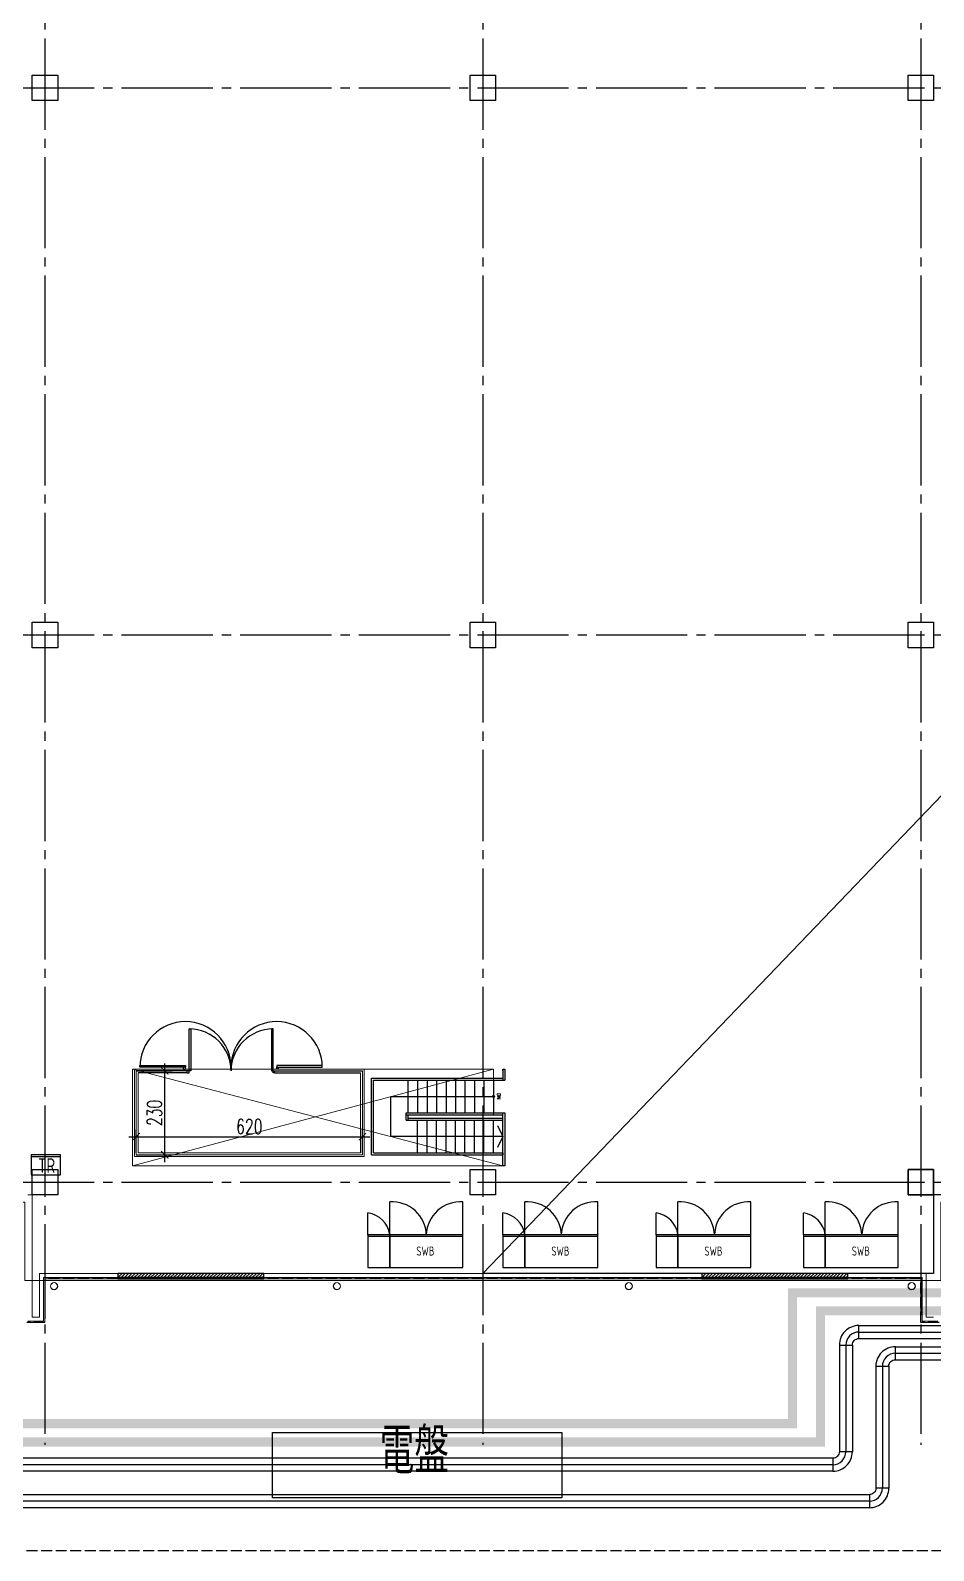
# Model space of a CAD drawing. Extents: x -18489 to 27370, y -8745 to 11880.
# Drawn here: x 12680 to 15155, y -1010 to 3157 of the extents above; entities that cross this region are included whole.
import ezdxf
from ezdxf.enums import TextEntityAlignment as Align

# ---------------------------------------------------------------- set-up
doc = ezdxf.new("R2010")
doc.units = 0
doc.header["$LTSCALE"] = 100
doc.linetypes.add('X-S-FAB-L10$0$COL-CEN-LIN', pattern=[3.25, 2.5, -0.25, 0.25, -0.25])
doc.linetypes.add('X-S-FAB-L10$0$HIDDEN', pattern=[0.4, 0.3, -0.1])
for name, color, linetype in [('188K-SM-03-F10-ELEC-EQ-Y2257103$0$E-PANEL', 255, 'Continuous'), ('188K-SM-03-F10-ELEC-EQ-Y2257103$0$X-F-L30-E-PPB-EQ-200K$0$E-XTR-PNL', 150, 'Continuous'), ('188K-SM-03-F10-MECH-EQ-Y2257103$0$06-空調-空調', 21, 'Continuous'), ('188K-SM-07-F10-MECH-WWR-PIPE-Y2257103$0$M-P-CHR1-S', 20, 'Continuous'), ('188K-SM-07-F10-MECH-WWR-PIPE-Y2257103$0$M-P-CHS1-D', 5, 'Continuous'), ('188K-SM-07-F10-MECH-WWR-PIPE-Y2257103$0$M-P-PIPE-29', 6, 'Continuous'), ('188K-SM-07-F10-MECH-WWR-PIPE-Y2257103$0$M-P-PIPE-35', 1, 'Continuous'), ('X-S-FAB-L10$0$0-arr', 8, 'Continuous'), ('X-S-FAB-L10$0$0-DIM-TXT', 8, 'Continuous'), ('X-S-FAB-L10$0$12', 8, 'Continuous'), ('X-S-FAB-L10$0$A-OBJE-MEP', 8, 'Continuous'), ('X-S-FAB-L10$0$A-WALL-EX', 8, 'Continuous'), ('X-S-FAB-L10$0$BLOCK', 8, 'Continuous'), ('X-S-FAB-L10$0$CCL', 8, 'X-S-FAB-L10$0$COL-CEN-LIN'), ('X-S-FAB-L10$0$COL', 8, 'Continuous'), ('X-S-FAB-L10$0$COL-S', 8, 'Continuous'), ('X-S-FAB-L10$0$Door', 8, 'Continuous'), ('X-S-FAB-L10$0$DW_Frame', 8, 'Continuous'), ('X-S-FAB-L10$0$ELEV', 8, 'Continuous'), ('X-S-FAB-L10$0$HID', 8, 'X-S-FAB-L10$0$HIDDEN'), ('X-S-FAB-L10$0$HR', 8, 'Continuous'), ('X-S-FAB-L10$0$OPEN', 8, 'Continuous'), ('X-S-FAB-L10$0$S-FNDN', 8, 'Continuous'), ('X-S-FAB-L10$0$ST', 8, 'Continuous'), ('X-S-FAB-L10$0$TXT', 8, 'Continuous'), ('X-S-FAB-L10$0$WALL_188K_EX', 8, 'Continuous')]:
    doc.layers.add(name, color=color, linetype=linetype)
doc.styles.add('188K-SM-03-F10-ELEC-EQ-Y2257103$0$X-F-L25-E-PDP-EQ-200K$0$AA-TXT', font='isocp.shx', dxfattribs={"bigfont": 'chineset.shx'})
doc.styles.add('188K-SM-03-F10-ELEC-EQ-Y2257103$0$X-F-L30-E-PPB-EQ-200K$0$aa-txt', font='isocp.shx', dxfattribs={"width": 0.8, "bigfont": 'china.shx'})
doc.styles.add('188K-SM-03-F10-MECH-EQ-Y2257103$0$00-AEX$0$HKEC', font='romans.shx', dxfattribs={"bigfont": 'china.shx'})
doc.styles.add('X-S-FAB-L10$0$CHINA', font='simplex.shx', dxfattribs={"width": 0.75, "bigfont": 'chineset.shx'})
doc.styles.add('X-S-FAB-L10$0$DimStyUse', font='romans.shx', dxfattribs={"width": 0.7})
doc.styles.add('X-S-FAB-L10$0$Standard', font='', dxfattribs={"width": 0.8})
doc.styles.add('X-S-FAB-L10$0$TG_NOTE_TEXT', font='simplex.shx', dxfattribs={"width": 0.75, "bigfont": 'chineset.shx'})
doc.styles.get('X-S-FAB-L10$0$Standard').set_extended_font_data('Microsoft JhengHei')
doc.dimstyles.new('X-S-FAB-L10$0$SLASHM', dxfattribs={"dimtxt": 40, "dimasz": 20, "dimexe": 20, "dimexo": 0, "dimgap": 8, "dimtad": 1, "dimdsep": 46, "dimtxsty": 'X-S-FAB-L10$0$DimStyUse', "dimblk": 'X-S-FAB-L10$0$_ArchTick', "dimcen": 10, "dimdle": 20, "dimclrt": 2, "dimazin": 0, "dimtfac": 1, "dimtix": 1, "dimtmove": 2, "dimatfit": 3, "dimfxl": 10, "dimtolj": 1, "dimarcsym": 0})

# ---------------------------------------------------------------- blocks, each defined once
blk = doc.blocks.new('X-S-FAB-L10$0$FAB2-L05')
at = {"layer": 'X-S-FAB-L10$0$CCL'}
for p, q in [((-13440, 11005), (-13440, 0)), ((-12240, 11005), (-12240, 0)), ((-11040, 11005), (-11040, 0)), ((-26880, 3720), (1210, 3720)), ((-26880, 2220), (1210, 2220)), ((-26880, 720), (1210, 720))]:
    blk.add_line(p, q, dxfattribs=at)
at = {"layer": 'X-S-FAB-L10$0$COL-S'}
for points in [[(-13475, 3755), (-13405, 3755), (-13405, 3685), (-13475, 3685)], [(-12275, 3755), (-12205, 3755), (-12205, 3685), (-12275, 3685)], [(-11075, 3755), (-11005, 3755), (-11005, 3685), (-11075, 3685)], [(-13475, 2255), (-13405, 2255), (-13405, 2185), (-13475, 2185)], [(-12275, 2255), (-12205, 2255), (-12205, 2185), (-12275, 2185)], [(-11075, 2255), (-11005, 2255), (-11005, 2185), (-11075, 2185)], [(-13475, 755), (-13405, 755), (-13405, 685), (-13475, 685)], [(-12275, 755), (-12205, 755), (-12205, 685), (-12275, 685)], [(-11075, 755), (-11005, 755), (-11005, 685), (-11075, 685)]]:
    blk.add_lwpolyline(points, close=True, dxfattribs=at)
blk = doc.blocks.new('X-S-FAB-L10$0$_ArchTick')
at = {"color": 0, "linetype": 'ByBlock', "const_width": 0.15}
blk.add_lwpolyline([(-0.5, -0.5), (0.5, 0.5)], dxfattribs=at)
blk = doc.blocks.new('*D238')
at = {"layer": 'DefPoints', "color": 0, "lineweight": -2, "transparency": 16777216}
for p, q in [((12970, 80), (12970, 144.6)), ((13590, 80), (13590, 144.6)), ((12950, 124.6), (13610, 124.6))]:
    blk.add_line(p, q, dxfattribs=at)
at = {"layer": 'DefPoints', "color": 0, "transparency": 16777216}
for p in [(13590, 124.6), (12970, 80), (13590, 80)]:
    blk.add_point(p, dxfattribs=at)
at = {"layer": 'DefPoints', "color": 0, "lineweight": -2, "transparency": 16777216, "xscale": 20, "yscale": 20, "zscale": 20, "rotation": 180}
blk.add_blockref('X-S-FAB-L10$0$_ArchTick', (12970, 124.6), dxfattribs=at)
at = {"layer": 'DefPoints', "color": 0, "lineweight": -2, "transparency": 16777216, "xscale": 20, "yscale": 20, "zscale": 20}
blk.add_blockref('X-S-FAB-L10$0$_ArchTick', (13590, 124.6), dxfattribs=at)
at = {"layer": 'DefPoints', "color": 2, "transparency": 16777216, "insert": (13280, 152.6), "char_height": 40, "attachment_point": 5, "style": 'X-S-FAB-L10$0$DimStyUse'}
blk.add_mtext('\\A1;620', dxfattribs=at)
blk = doc.blocks.new('*D239')
at = {"layer": 'DefPoints', "color": 0, "lineweight": -2, "transparency": 16777216}
for p, q in [((12970, 305), (13068.2, 305)), ((13048.2, 55), (13048.2, 325)), ((12970, 75), (13068.2, 75))]:
    blk.add_line(p, q, dxfattribs=at)
at = {"layer": 'DefPoints', "color": 0, "transparency": 16777216}
for p in [(12970, 305), (13048.2, 305), (12970, 75)]:
    blk.add_point(p, dxfattribs=at)
at = {"layer": 'DefPoints', "color": 0, "lineweight": -2, "transparency": 16777216, "xscale": 20, "yscale": 20, "zscale": 20}
for p, rotation in [((13048.2, 305), 90), ((13048.2, 75), 270)]:
    blk.add_blockref('X-S-FAB-L10$0$_ArchTick', p, dxfattribs=dict(at, rotation=rotation))
at = {"layer": 'DefPoints', "color": 2, "transparency": 16777216, "insert": (13020.2, 190), "char_height": 40, "attachment_point": 5, "rotation": 90, "style": 'X-S-FAB-L10$0$DimStyUse'}
blk.add_mtext('\\A1;230', dxfattribs=at)
blk = doc.blocks.new('*U231')
at = {"color": 0}
for p, q in [((-5, -5), (-5, 0)), ((235, -5), (235, 0))]:
    blk.add_line(p, q, dxfattribs=at)
for points in [[(0, 0), (0, 115), (4.375, 115), (4.375, 0)], [(230, 0), (230, 115), (225.625, 115), (225.625, 0)]]:
    blk.add_lwpolyline(points, close=True, dxfattribs=at)
for centre, start, end in [((0, 0), 0, 90), ((230, 0), 90, 180)]:
    blk.add_arc(centre, 115, start, end, dxfattribs=at)
at = {"layer": 'X-S-FAB-L10$0$DW_Frame'}
for points in [[(-5, -5), (0, -5), (0, 0), (-5, 0)], [(235, -5), (230, -5), (230, 0), (235, 0)]]:
    blk.add_lwpolyline(points, dxfattribs=at)
at = {"color": 0, "style": 'X-S-FAB-L10$0$Standard', "width": 0.5}
for tag, p in [('NO', (-5, 5)), ('TYPE', (24.375, 5))]:
    blk.add_attdef(tag, text='', height=10, dxfattribs=at).set_placement(p, align=Align.BOTTOM_RIGHT)
blk.add_attdef('DESC', text='', height=10, dxfattribs=at).set_placement((24.375, 10), align=Align.BOTTOM_LEFT)
at = {"color": 0, "style": 'X-S-FAB-L10$0$TG_NOTE_TEXT', "width": 0.5, "flags": 1}
blk.add_attdef('WH', text='', height=20, dxfattribs=at).set_placement((235, 5), align=Align.BOTTOM_LEFT)
blk = doc.blocks.new('188K-SM-03-F10-MECH-EQ-Y2257103')
at = {"color": 1, "ltscale": 1000}
blk.add_lwpolyline([(13343.1, -865), (13343.1, -686.2), (14136.1, -686.2), (14136.1, -865)], close=True, dxfattribs=at)
at = {"layer": '188K-SM-03-F10-MECH-EQ-Y2257103$0$06-空調-空調', "ltscale": 1000, "style": '188K-SM-03-F10-MECH-EQ-Y2257103$0$00-AEX$0$HKEC', "width": 0.8}
blk.add_text('電盤', height=125, dxfattribs=at).set_placement((13637.2, -836.6), align=Align.BOTTOM_LEFT)
blk = doc.blocks.new('188K-SM-03-F10-ELEC-EQ-Y2257103$0$E-SWB')
at = {"color": 140}
for p, q in [((60, 90), (60, 180)), ((260, 90), (260, 180)), ((0, 90), (0, 150)), ((60, 85), (0, 85)), ((260, 85), (60, 85))]:
    blk.add_line(p, q, dxfattribs=at)
for points in [[(60, 90), (0, 90), (0, 0), (60, 0)], [(260, 90), (60, 90), (60, 0), (260, 0)]]:
    blk.add_lwpolyline(points, close=True, dxfattribs=at)
for centre, radius, start, end in [((66.7, 86.9), 93.4, 1.9321, 94.0935), ((253.3, 86.9), 93.4, 85.9065, 178.0679), ((-9.6, 80.4), 70.3, 7.8575, 82.1425)]:
    blk.add_arc(centre, radius, start, end, dxfattribs=at)
at = {"color": 140, "style": '188K-SM-03-F10-ELEC-EQ-Y2257103$0$X-F-L25-E-PDP-EQ-200K$0$AA-TXT', "width": 0.8}
blk.add_text('SWB', height=25, dxfattribs=at).set_placement((157.4, 45.4), align=Align.MIDDLE_CENTER)
blk = doc.blocks.new('188K-SM-03-F10-ELEC-EQ-Y2257103')
at = {"layer": '188K-SM-03-F10-ELEC-EQ-Y2257103$0$X-F-L30-E-PPB-EQ-200K$0$E-XTR-PNL'}
blk.add_line((12682.7, 70.2, 0), (12762.7, 70.2, 0), dxfattribs=at)
at = {"layer": '188K-SM-03-F10-ELEC-EQ-Y2257103$0$X-F-L30-E-PPB-EQ-200K$0$E-XTR-PNL', "elevation": 0}
blk.add_lwpolyline([(12682.7, 20.2), (12762.7, 20.2), (12762.7, 75.2), (12682.7, 75.2)], close=True, dxfattribs=at)
at = {"layer": '188K-SM-03-F10-ELEC-EQ-Y2257103$0$E-PANEL'}
for p in [(13605, -234.3), (13975, -234.3), (14394.5, -234.3), (14798.2, -234.3)]:
    blk.add_blockref('188K-SM-03-F10-ELEC-EQ-Y2257103$0$E-SWB', p, dxfattribs=at)
at = {"layer": '188K-SM-03-F10-ELEC-EQ-Y2257103$0$X-F-L30-E-PPB-EQ-200K$0$E-XTR-PNL', "style": '188K-SM-03-F10-ELEC-EQ-Y2257103$0$X-F-L30-E-PPB-EQ-200K$0$aa-txt', "width": 0.8}
blk.add_text('TR', height=40, dxfattribs=at).set_placement((12724.7, 45.5, 0), align=Align.MIDDLE_CENTER)
blk = doc.blocks.new('188K-SM-07-F10-MECH-WWR-PIPE-Y2257103$0$350A-14')
at = {"flags": 128}
blk.add_lwpolyline([(-178, -356), (178, -356, 0.414214), (-356, 178), (-356, -178, -0.414214)], format="xyb", close=True, dxfattribs=at)
blk.add_arc((-356, -356), 356, 0, 90)
blk = doc.blocks.new('188K-SM-07-F10-MECH-WWR-PIPE-Y2257103')
at = {"layer": '188K-SM-07-F10-MECH-WWR-PIPE-Y2257103$0$M-P-CHR1-S', "const_width": 25}
blk.add_lwpolyline([(2509.2, -325.3), (2509.2, -712.2), (14845.1, -712.2), (14845.1, -352.6), (16934.7, -352.6)], dxfattribs=at)
at = {"layer": '188K-SM-07-F10-MECH-WWR-PIPE-Y2257103$0$M-P-CHS1-D', "const_width": 25}
blk.add_lwpolyline([(2559.2, -324.4), (2559.2, -662.2), (14768.3, -662.2), (14768.3, -303.6), (16938.5, -303.6)], dxfattribs=at)
at = {"layer": '188K-SM-07-F10-MECH-WWR-PIPE-Y2257103$0$M-P-PIPE-29'}
for p, q in [((14950.2, -393), (16927.3, -393)), ((14950.2, -410.8), (16927.3, -410.8)), ((14896.8, -446.4), (14896.8, -738.9)), ((14914.6, -446.4), (14914.6, -738.9)), ((14932.4, -446.4), (14932.4, -738.9)), ((14950.2, -428.6), (16927.3, -428.6)), ((14879, -756.7), (3103.9, -756.7)), ((14879, -774.5), (3103.9, -774.5)), ((14879, -792.3), (2335, -792.3))]:
    blk.add_line(p, q, dxfattribs=at)
at = {"layer": '188K-SM-07-F10-MECH-WWR-PIPE-Y2257103$0$M-P-PIPE-35'}
for p, q in [((15050.2, -451.2), (16927.3, -451.2)), ((15050.2, -469), (16927.3, -469)), ((15050.2, -486.8), (16927.3, -486.8)), ((14996.8, -504.6), (14996.8, -839.1)), ((15014.6, -504.6), (15014.6, -839.1)), ((15032.4, -504.6), (15032.4, -839.1)), ((14979, -856.9), (11051.5, -856.9)), ((14979, -874.7), (11051.5, -874.7)), ((14979, -892.5), (2270.9, -892.5))]:
    blk.add_line(p, q, dxfattribs=at)
at = {"layer": '188K-SM-07-F10-MECH-WWR-PIPE-Y2257103$0$M-P-PIPE-29', "xscale": 0.1, "yscale": 0.1, "zscale": 0.1}
for p, rotation in [((14914.6, -410.8), 89.99999999999999), ((14914.6, -774.5), 270)]:
    blk.add_blockref('188K-SM-07-F10-MECH-WWR-PIPE-Y2257103$0$350A-14', p, dxfattribs=dict(at, rotation=rotation))
at = {"layer": '188K-SM-07-F10-MECH-WWR-PIPE-Y2257103$0$M-P-PIPE-35', "xscale": 0.1, "yscale": 0.1, "zscale": 0.1}
for p, rotation in [((15014.6, -469), 89.99999999999999), ((15014.6, -874.7), 270)]:
    blk.add_blockref('188K-SM-07-F10-MECH-WWR-PIPE-Y2257103$0$350A-14', p, dxfattribs=dict(at, rotation=rotation))
blk = doc.blocks.new('X-S-FAB-L10')
at = {"layer": 'X-S-FAB-L10$0$WALL_188K_EX'}
h = blk.add_hatch(dxfattribs=at)
h.set_pattern_fill('LINE', color=256, scale=2, angle=45)
h.set_pattern_definition([(45, (13221.6165, -265), (-4.49013, 4.49013), [])])
h.paths.add_polyline_path([(12920, -261.5), (13320, -261.5), (13320, -250), (12920, -250)])
h = blk.add_hatch(dxfattribs=at)
h.set_pattern_fill('LINE', color=256, scale=2, angle=45)
h.set_pattern_definition([(45, (14821.6165, -265), (-4.49013, 4.49013), [])])
h.paths.add_polyline_path([(14520, -261.5), (14920, -261.5), (14920, -250), (14520, -250)])
for p, q in [((13100, 310.001, 0), (13100, 315.001, 0)), ((13360, 310.001, 0), (13360, 315.001, 0))]:
    blk.add_line(p, q)
at = {"elevation": 0}
for points in [[(13105, 315.001), (12980, 315.001), (12980, 319.376), (13105, 319.376)], [(13355, 315.001), (13480, 315.001), (13480, 319.376), (13355, 319.376)]]:
    blk.add_lwpolyline(points, close=True, dxfattribs=at)
for centre in [(13105, 315.001, 0), (13355, 315.001, 0)]:
    blk.add_arc(centre, 125, 0, 180)
at = {"layer": 'DefPoints'}
blk.add_lwpolyline([(16745, -35), (15995, -35), (15995, 35), (15925, 35), (15925, -35), (15155, -35), (15155, 35), (15085, 35), (15085, -35), (15155, -35), (15155, -250), (13920, -250), (19914.055, 6000), (21180, 7320), (21180, 5520), (23465, 5520), (23485, 3587.5), (24315, 3587.5), (24315, 1870), (17075, 1870), (17075, 2060), (16745, 2060), (16745, -21.034)], close=True, dxfattribs=at)
at = {"layer": 'X-S-FAB-L10$0$0-arr'}
for p, q in [((13960, 155), (13975, 125)), ((13975, 125), (13960, 95))]:
    blk.add_line(p, q, dxfattribs=at)
blk.add_circle((13949, 235), 3, dxfattribs=at)
at = {"layer": 'X-S-FAB-L10$0$12'}
for p, q in [((13667.5, 125), (13667.5, 235)), ((13667.5, 235), (13949, 235)), ((13975, 125), (13667.5, 125))]:
    blk.add_line(p, q, dxfattribs=at)
at = {"layer": 'X-S-FAB-L10$0$A-OBJE-MEP', "lineweight": 0, "flags": 128}
for points in [[(12754.5, -285, 1), (12735.5, -285, 1)], [(13529.5, -285, 1), (13510.5, -285, 1)], [(14329.5, -285, 1), (14310.5, -285, 1)], [(15104.5, -285, 1), (15085.5, -285, 1)]]:
    blk.add_lwpolyline(points, format="xyb", close=True, dxfattribs=at)
at = {"layer": 'X-S-FAB-L10$0$A-OBJE-MEP', "lineweight": 0}
for centre in [(12745, -285), (13520, -285), (14320, -285), (15095, -285)]:
    blk.add_circle(centre, 10, dxfattribs=at)
at = {"layer": 'X-S-FAB-L10$0$A-WALL-EX', "lineweight": 0}
for p, q in [((12920, -265), (12920, -250)), ((13320, -265), (13320, -250)), ((14520, -265), (14520, -250)), ((14920, -265), (14920, -250)), ((12716.5, -261.5), (12716.5, -265)), ((12720, -261.5), (12716.5, -261.5)), ((12716.5, -261.5), (12716.5, -265)), ((12716.5, -265), (12716.5, -381.5)), ((12920, -261.5), (12720, -261.5)), ((14520, -261.5), (13320, -261.5)), ((15120, -261.5), (14920, -261.5)), ((15123.5, -261.5), (15120, -261.5)), ((15123.5, -265), (15123.5, -261.5)), ((15123.5, -265), (15123.5, -261.5)), ((15123.5, -381.5), (15123.5, -265)), ((12673.5, -381.5), (12685, -381.5)), ((12673.5, -381.5), (12685, -381.5)), ((12705, -381.5), (12685, -381.5)), ((12705, -381.5), (12716.5, -381.5)), ((12705, -381.5), (12716.5, -381.5)), ((15123.5, -381.5), (15135, -381.5)), ((15123.5, -381.5), (15135, -381.5)), ((15166.5, -381.5), (15135, -381.5))]:
    blk.add_line(p, q, dxfattribs=at)
at = {"layer": 'X-S-FAB-L10$0$A-WALL-EX', "lineweight": 0, "flags": 128}
for points in [[(12685, -35), (12673.5, -35)], [(12685, -370), (12685, -35)], [(12705, -250), (12705, -261.5)], [(12920, -250), (12705, -250)], [(14520, -250), (13320, -250)], [(15135, -250), (14920, -250)], [(15135, -250), (15135, -261.5)], [(12705, -261.5), (12705, -370)], [(12720, -265), (12920, -265)], [(12720, -385), (12720, -265)], [(15120, -265), (12720, -265)], [(15120, -265), (12720, -265)], [(15120, -265), (12720, -265)], [(12920, -265), (12720, -265)], [(12920, -265), (12720, -265)], [(12920, -265), (12720, -265)], [(12920, -265), (12720, -265)], [(13320, -265), (14520, -265)], [(14520, -265), (13320, -265)], [(14520, -265), (13320, -265)], [(14520, -265), (13320, -265)], [(14520, -265), (13320, -265)], [(14920, -265), (15120, -265)], [(15120, -265), (14920, -265)], [(15120, -265), (14920, -265)], [(15120, -265), (14920, -265)], [(15120, -265), (14920, -265)], [(15120, -265), (15120, -385)], [(15135, -370), (15135, -261.5)], [(12705, -370), (12685, -370)], [(15155, -370), (15135, -370)], [(12673.5, -385), (12716.5, -385)], [(12720, -385), (12716.5, -385)], [(15120, -385), (15123.5, -385)], [(15123.5, -385), (15170, -385)]]:
    blk.add_lwpolyline(points, dxfattribs=at)
at = {"layer": 'X-S-FAB-L10$0$COL'}
blk.add_line((13975, 125), (13667.5, 125), dxfattribs=at)
at = {"layer": 'X-S-FAB-L10$0$COL-S'}
for p, q in [((12685, 3035), (12755, 3035)), ((12685, 2965), (12685, 3035)), ((12755, 3035), (12755, 2965)), ((13885, 3035), (13955, 3035)), ((13885, 2965), (13885, 3035)), ((13955, 3035), (13955, 2965)), ((15085, 3035), (15155, 3035)), ((15085, 2965), (15085, 3035)), ((15155, 3035), (15155, 2965)), ((12755, 2965), (12685, 2965)), ((13955, 2965), (13885, 2965)), ((15155, 2965), (15085, 2965)), ((12685, 1535), (12755, 1535)), ((12685, 1465), (12685, 1535)), ((12755, 1535), (12755, 1465)), ((13885, 1535), (13955, 1535)), ((13885, 1465), (13885, 1535)), ((13955, 1535), (13955, 1465)), ((15085, 1535), (15155, 1535)), ((15085, 1465), (15085, 1535)), ((15155, 1535), (15155, 1465)), ((12755, 1465), (12685, 1465)), ((13955, 1465), (13885, 1465)), ((15155, 1465), (15085, 1465)), ((12685, 35), (12755, 35)), ((12685, -35), (12685, 35)), ((12755, 35), (12755, -35)), ((15085, 35), (15155, 35)), ((15085, -35), (15085, 35)), ((15155, 35), (15155, -35)), ((12755, -35), (12685, -35)), ((15155, -35), (15085, -35))]:
    blk.add_line(p, q, dxfattribs=at)
at = {"layer": 'X-S-FAB-L10$0$Door'}
blk.add_line((13110, 300), (13110, 305), dxfattribs=at)
at = {"layer": 'X-S-FAB-L10$0$DW_Frame', "elevation": 0}
for points in [[(13100, 310.001), (13105, 310.001), (13105, 315.001), (13100, 315.001)], [(13360, 310.001), (13355, 310.001), (13355, 315.001), (13360, 315.001)]]:
    blk.add_lwpolyline(points, dxfattribs=at)
at = {"layer": 'X-S-FAB-L10$0$ELEV', "lineweight": 0}
for p, q in [((12970, 75), (12970, 305)), ((12975, 300), (12975, 80)), ((13585, 80), (13585, 300)), ((13590, 305), (13590, 75)), ((13590, 75), (12970, 75)), ((12975, 80), (13585, 80))]:
    blk.add_line(p, q, dxfattribs=at)
at = {"layer": 'X-S-FAB-L10$0$ELEV'}
for p, q in [((13110, 305), (12970, 305)), ((13110, 300), (12975, 300)), ((13350, 305), (13590, 305)), ((13350, 300), (13350, 305)), ((13350, 300), (13585, 300))]:
    blk.add_line(p, q, dxfattribs=at)
at = {"layer": 'X-S-FAB-L10$0$ELEV', "lineweight": 0}
blk.add_lwpolyline([(13595, 310), (13595, 70), (12965, 70), (12965, 310)], close=True, dxfattribs=at)
at = {"layer": 'X-S-FAB-L10$0$HID'}
for p, q in [((15120, -265), (12720, -265)), ((12720, -265), (12720, -385)), ((15120, -385), (15120, -265)), ((12720, -385), (12670, -385)), ((15170, -385), (15120, -385)), ((2509.405, -1010), (17209, -1010))]:
    blk.add_line(p, q, dxfattribs=at)
at = {"layer": 'X-S-FAB-L10$0$HR'}
for p, q in [((13975, 310.001, 0), (13975, 280, 0)), ((13975, 305.001, 0), (13975, 310.001, 0)), ((13975, 310.001, 0), (13980, 310.001, 0)), ((13980, 310.001, 0), (13980, 280, 0)), ((13615, 285), (13975, 285, 0)), ((13615, 75), (13615, 285)), ((13620, 280), (13980, 280, 0)), ((13620, 80), (13620, 280)), ((13710, 190), (13975, 190, 0)), ((13710, 170), (13710, 190)), ((13710, 185), (13975, 185, 0)), ((13710, 170), (13975, 170)), ((13715, 170), (13715, 185)), ((13715, 175), (13975, 175)), ((13975, 185, 0), (13975, 190, 0)), ((13975, 45.001), (13975, 190)), ((13975, 190), (13980, 190)), ((13975, 170), (13975, 175)), ((13980, 190), (13980, 45.001)), ((13615, 75), (13975, 75)), ((13620, 80), (13975, 80)), ((13975, 80), (13975, 75)), ((13980, 45.001), (13975, 45.001))]:
    blk.add_line(p, q, dxfattribs=at)
at = {"layer": 'X-S-FAB-L10$0$OPEN', "lineweight": 0}
for p, q in [((12960, 310.001, 0), (13949, 310.001, 0)), ((12960, 45.001, 0), (12960, 310.001, 0)), ((13949, 310.001, 0), (12960, 45.001, 0)), ((12960, 310.001, 0), (13975, 45.001, 0)), ((13949, 310.001, 0), (13949, 185, 0)), ((13949, 185, 0), (13975, 185, 0)), ((13975, 185, 0), (13975, 45.001, 0)), ((13975, 45.001, 0), (12960, 45.001, 0))]:
    blk.add_line(p, q, dxfattribs=at)
at = {"layer": 'X-S-FAB-L10$0$OPEN'}
blk.add_line((13975, 45.001, 0), (13975, 185, 0), dxfattribs=at)
at = {"layer": 'X-S-FAB-L10$0$S-FNDN', "lineweight": 0, "flags": 128}
blk.add_lwpolyline([(11070, 4530), (11935, 4530), (11935, -55), (12665, -55), (12665, -270), (15175, -270), (15175, -55), (15905, -55), (15905, 4530), (16672.5, 4530), (16672.5, 5003), (15905, 5003), (15905, 9055), (11935, 9055), (11935, 5003), (11070, 5003)], close=True, dxfattribs=at)
at = {"layer": 'X-S-FAB-L10$0$ST'}
for p, q in [((13715, 190), (13715, 280)), ((13741, 280), (13741, 190)), ((13767, 280), (13767, 190)), ((13793, 280), (13793, 190)), ((13819, 280), (13819, 190)), ((13845, 280), (13845, 190)), ((13871, 280), (13871, 190)), ((13897, 280), (13897, 190)), ((13923, 280), (13923, 190)), ((13949, 280), (13949, 190)), ((13741, 80), (13741, 170)), ((13767, 80), (13767, 170)), ((13793, 80), (13793, 170)), ((13819, 80), (13819, 170)), ((13845, 80), (13845, 170)), ((13871, 80), (13871, 170)), ((13897, 80), (13897, 170)), ((13923, 80), (13923, 170)), ((13949, 80), (13949, 170)), ((13975, 80), (13975, 170))]:
    blk.add_line(p, q, dxfattribs=at)
at = {"layer": 'X-S-FAB-L10$0$WALL_188K_EX'}
for points in [[(12920, -261.5), (13320, -261.5), (13320, -250), (12920, -250)], [(14520, -261.5), (14920, -261.5), (14920, -250), (14520, -250)], [(12920, -265), (13320, -265), (13320, -261.5), (12920, -261.5)], [(14520, -265), (14920, -265), (14920, -261.5), (14520, -261.5)]]:
    blk.add_lwpolyline(points, close=True, dxfattribs=at)
at = {"layer": 'X-S-FAB-L10$0$BLOCK'}
blk.add_blockref('X-S-FAB-L10$0$FAB2-L05', (26160, -720), dxfattribs=at)
at = {"layer": 'X-S-FAB-L10$0$Door'}
blk.add_blockref('*U231', (13115, 305), dxfattribs=at)
at = {"style": 'X-S-FAB-L10$0$TG_NOTE_TEXT', "width": 0.5, "flags": 1}
for p in [(7463.301, 9020), (18268.251, 8649), (11197.77, 4800.167), (16485.801, 4800.167), (25420.27, 2635), (13360, 320.001, 0), (7463.301, -33.333)]:
    blk.add_attdef('WH', text='', height=20, dxfattribs=at).set_placement(p, align=Align.BOTTOM_LEFT)
at = {"width": 0.5}
for style, p in [('X-S-FAB-L10$0$TG_NOTE_TEXT', (7585, 9020)), ('X-S-FAB-L10$0$TG_NOTE_TEXT', (18389.95, 8649)), ('X-S-FAB-L10$0$TG_NOTE_TEXT', (11117.5, 4813.5)), ('X-S-FAB-L10$0$TG_NOTE_TEXT', (16607.5, 4813.5)), ('X-S-FAB-L10$0$TG_NOTE_TEXT', (25350, 2635)), ('X-S-FAB-L10$0$Standard', (13129.375, 325.001, 0)), ('X-S-FAB-L10$0$TG_NOTE_TEXT', (7585, -20))]:
    blk.add_attdef('DESC', text='', height=10, dxfattribs=dict(at, style=style)).set_placement(p, align=Align.BOTTOM_LEFT)
for tag, style, p in [('TYPE', 'X-S-FAB-L10$0$TG_NOTE_TEXT', (7619.286, 9020)), ('NO', 'X-S-FAB-L10$0$TG_NOTE_TEXT', (7650.095, 9020)), ('TYPE', 'X-S-FAB-L10$0$TG_NOTE_TEXT', (18424.236, 8649)), ('NO', 'X-S-FAB-L10$0$TG_NOTE_TEXT', (18455.045, 8649)), ('NO', 'X-S-FAB-L10$0$TG_NOTE_TEXT', (11088.595, 4813.5)), ('TYPE', 'X-S-FAB-L10$0$TG_NOTE_TEXT', (11151.786, 4813.5)), ('TYPE', 'X-S-FAB-L10$0$TG_NOTE_TEXT', (16641.786, 4813.5)), ('NO', 'X-S-FAB-L10$0$TG_NOTE_TEXT', (16672.595, 4813.5)), ('NO', 'X-S-FAB-L10$0$TG_NOTE_TEXT', (25313, 2635)), ('TYPE', 'X-S-FAB-L10$0$TG_NOTE_TEXT', (25350, 2635)), ('NO', 'X-S-FAB-L10$0$Standard', (13100, 320.001, 0)), ('TYPE', 'X-S-FAB-L10$0$Standard', (13129.375, 320.001, 0)), ('TYPE', 'X-S-FAB-L10$0$TG_NOTE_TEXT', (7619.286, -20)), ('NO', 'X-S-FAB-L10$0$TG_NOTE_TEXT', (7650.095, -20))]:
    blk.add_attdef(tag, text='', height=10, dxfattribs=dict(at, style=style)).set_placement(p, align=Align.BOTTOM_RIGHT)
at = {"style": 'X-S-FAB-L10$0$TG_NOTE_TEXT', "width": 0.5, "flags": 1}
for rotation, p in [(180, (43, 7480)), (180, (943, 7480)), (90, (24310, 3717.77)), (270, (17080, 1711.699))]:
    blk.add_attdef('WH', text='', height=20, rotation=rotation, dxfattribs=at).set_placement(p, align=Align.BOTTOM_LEFT)
at = {"width": 0.5}
for rotation, style, p in [(180, 'X-S-FAB-L10$0$Standard', (317.625, 7480)), (180, 'X-S-FAB-L10$0$Standard', (1217.625, 7480)), (90, 'X-S-FAB-L10$0$TG_NOTE_TEXT', (24310, 3647.5)), (270, 'X-S-FAB-L10$0$TG_NOTE_TEXT', (17080, 1605))]:
    blk.add_attdef('DESC', text='', height=10, rotation=rotation, dxfattribs=dict(at, style=style)).set_placement(p, align=Align.BOTTOM_LEFT)
for tag, rotation, style, p in [('TYPE', 180, 'X-S-FAB-L10$0$Standard', (317.625, 7480)), ('NO', 180, 'X-S-FAB-L10$0$Standard', (347, 7480)), ('TYPE', 180, 'X-S-FAB-L10$0$Standard', (1217.625, 7480)), ('NO', 180, 'X-S-FAB-L10$0$Standard', (1247, 7480)), ('TYPE', 90, 'X-S-FAB-L10$0$TG_NOTE_TEXT', (24310, 3647.5)), ('NO', 90, 'X-S-FAB-L10$0$TG_NOTE_TEXT', (24310, 3610.5)), ('TYPE', 270, 'X-S-FAB-L10$0$TG_NOTE_TEXT', (17080, 1605)), ('NO', 270, 'X-S-FAB-L10$0$TG_NOTE_TEXT', (17080, 1573))]:
    blk.add_attdef(tag, text='', height=10, rotation=rotation, dxfattribs=dict(at, style=style)).set_placement(p, align=Align.BOTTOM_RIGHT)
at = {"layer": 'X-S-FAB-L10$0$0-DIM-TXT', "style": 'X-S-FAB-L10$0$CHINA', "width": 0.75}
for p in [(667.414, 7855.1, -2689.4), (22627.353, 6728.814), (25644.722, 6728.814), (24778.787, 5569.051), (1118.252, 4980), (417.801, 4594.623), (23874.84, 4355), (22927.43, 4330.122), (23749.869, 3901.367), (417.801, 3765.236), (1118.252, 3730), (417.801, 3115.79), (536.882, 2227.832), (16908.994, 1782.652), (888.445, 880.466), (16977.43, 750), (18878.841, 750), (25641.221, 553.233), (21364.03, 526.894)]:
    blk.add_attdef('HIG', text='', height=80, dxfattribs=at).set_placement(p, align=Align.MIDDLE_LEFT)
at = {"layer": 'X-S-FAB-L10$0$TXT', "style": 'X-S-FAB-L10$0$CHINA'}
blk.add_text('DN', height=9, rotation=270, dxfattribs=at).set_placement((13964, 235, 0), align=Align.MIDDLE_CENTER)
at = {"layer": 'DefPoints'}
dim = blk.add_linear_dim(base=(13048.198, 305), p1=(12970, 75), p2=(12970, 305), angle=270, dimstyle='X-S-FAB-L10$0$SLASHM', dxfattribs=at)
dim.commit()
dim.dimension.update_dxf_attribs({"geometry": '*D239', "text_midpoint": (13020.198, 190)})
dim = blk.add_linear_dim(base=(13590, 124.563), p1=(12970, 80), p2=(13590, 80), dimstyle='X-S-FAB-L10$0$SLASHM', dxfattribs=at)
dim.commit()
dim.dimension.update_dxf_attribs({"geometry": '*D238', "text_midpoint": (13280, 152.563)})

msp = doc.modelspace()

# ---------------------------------------------------------------- block references
msp.add_blockref('X-S-FAB-L10', (0, 0))

# ---------------------------------------------------------------- next in the draw order: block references
msp.add_blockref('188K-SM-03-F10-MECH-EQ-Y2257103', (0, 0))

# ---------------------------------------------------------------- next in the draw order: block references
for name in ['188K-SM-03-F10-ELEC-EQ-Y2257103', '188K-SM-07-F10-MECH-WWR-PIPE-Y2257103']:
    msp.add_blockref(name, (0, 0))

doc.saveas('drawing.dxf')
